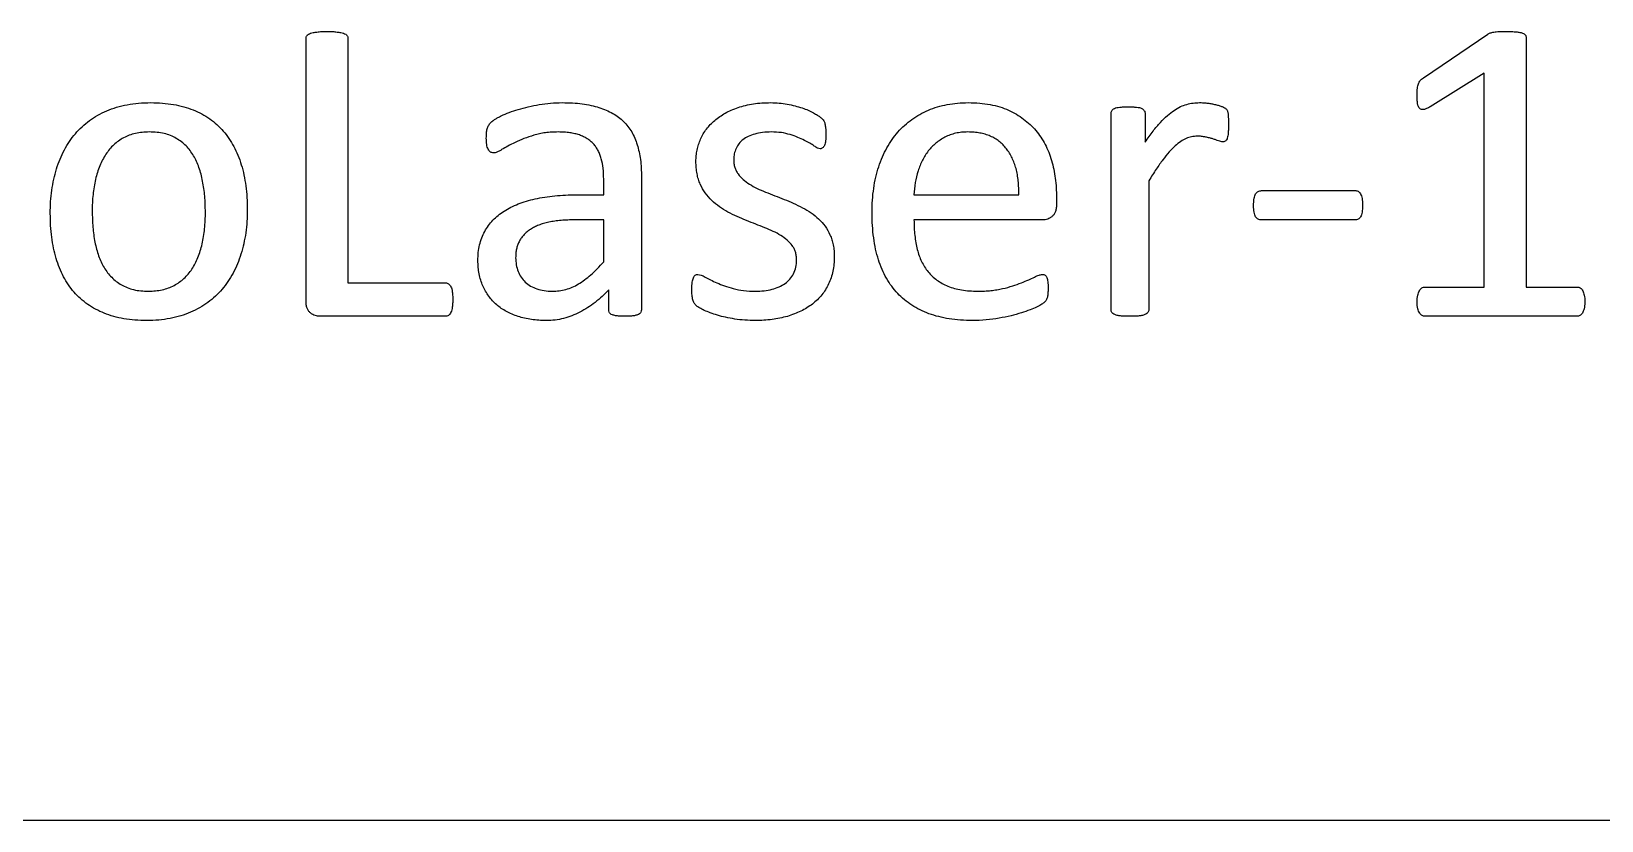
# Model space of a CAD drawing. Header units: millimetres. Extents: x 0 to 210, y 0 to 297.
# Drawn here: x 86.43 to 102.95, y 158.62 to 166.93 of the extents above; entities that cross this region are included whole.
import ezdxf

# ---------------------------------------------------------------- set-up
doc = ezdxf.new("R2010")
doc.units = ezdxf.units.MM

msp = doc.modelspace()

# ---------------------------------------------------------------- linework, layer by layer
at = {"color": 7, "linetype": 'Continuous', "lineweight": 25}
for p, q in [((101.078, 166.441), (101.7549, 166.9008)), ((89.3206, 164.0911), (89.3206, 166.856)), ((89.7618, 166.856), (89.7618, 164.2827)), ((102.1589, 166.865), (102.1589, 164.2386)), ((101.7177, 166.4886), (101.1504, 166.1356)), ((101.7177, 164.2386), (101.7177, 166.4886)), ((97.7912, 164.0008), (97.7912, 166.0646)), ((98.1497, 166.0646), (98.1497, 165.7641)), ((92.8501, 165.398), (92.8501, 163.9987)), ((92.453, 165.2092), (92.453, 165.3732)), ((98.1883, 165.3581), (98.1883, 164.0008)), ((99.376, 165.2533), (100.3563, 165.2533)), ((92.1676, 165.2092), (92.453, 165.2092)), ((95.7177, 165.2092), (96.8206, 165.2092)), ((97.2177, 165.183), (97.2177, 165.1127)), ((92.453, 164.9445), (92.1311, 164.9445)), ((92.453, 164.504), (92.453, 164.9445)), ((97.0709, 164.9445), (95.7177, 164.9445)), ((100.3563, 164.9445), (99.376, 164.9445)), ((89.7618, 164.2827), (90.7876, 164.2827)), ((101.0945, 164.2386), (101.7177, 164.2386)), ((102.1589, 164.2386), (102.6945, 164.2386)), ((92.5061, 163.9994), (92.5061, 164.2089)), ((90.7841, 163.9298), (89.4682, 163.9298)), ((102.6917, 163.9298), (101.0966, 163.9298)), ((111.9384, 158.62), (41.338, 158.62))]:
    msp.add_line(p, q, dxfattribs=at)
for points, knots in [([(89.3206, 166.856), (89.3212, 166.8618), (89.3223, 166.8733), (89.3304, 166.8898), (89.3461, 166.9025), (89.3693, 166.9111), (89.3996, 166.9183), (89.4388, 166.9243), (89.4869, 166.9294), (89.5221, 166.9296), (89.5412, 166.9298)], [0, 0, 0, 0, 0.069055, 0.1361429, 0.2115821, 0.3032686, 0.4269725, 0.5816731, 0.773551, 1, 1, 1, 1]), ([(89.5412, 166.9298), (89.5608, 166.9297), (89.5963, 166.9295), (89.6445, 166.9242), (89.6834, 166.9185), (89.7135, 166.9107), (89.7369, 166.903), (89.7521, 166.8895), (89.7601, 166.8733), (89.7613, 166.8618), (89.7618, 166.856)], [0, 0, 0, 0, 0.231771, 0.4208279, 0.5754408, 0.6964318, 0.7905861, 0.8639343, 0.9309841, 1, 1, 1, 1]), ([(101.7549, 166.9008), (101.7588, 166.9032), (101.7668, 166.9083), (101.7815, 166.9139), (101.7994, 166.9183), (101.821, 166.9233), (101.8462, 166.9279), (101.8763, 166.9282), (101.9116, 166.9303), (101.9374, 166.9299), (101.9514, 166.9298)], [0, 0, 0, 0, 0.0676513, 0.1415371, 0.2338942, 0.3429032, 0.4714732, 0.6156989, 0.7907664, 1, 1, 1, 1]), ([(101.9514, 166.9298), (101.9705, 166.9295), (102.0052, 166.9291), (102.0521, 166.9254), (102.0895, 166.9214), (102.1175, 166.914), (102.1382, 166.9048), (102.1507, 166.8924), (102.1577, 166.8789), (102.1585, 166.8696), (102.1589, 166.865)], [0, 0, 0, 0, 0.2428686, 0.4423245, 0.5987107, 0.7200657, 0.8116414, 0.8819698, 0.9408399, 1, 1, 1, 1]), ([(101.0118, 166.2611), (101.0118, 166.2737), (101.0119, 166.297), (101.0149, 166.3292), (101.0185, 166.3561), (101.0249, 166.3783), (101.0331, 166.397), (101.0449, 166.4128), (101.0598, 166.4276), (101.0717, 166.4363), (101.078, 166.441)], [0, 0, 0, 0, 0.18796, 0.34573, 0.4805565, 0.5908537, 0.6886985, 0.781648, 0.8831244, 1, 1, 1, 1]), ([(101.1504, 166.1356), (101.1374, 166.1292), (101.115, 166.118), (101.0839, 166.1063), (101.0576, 166.1059), (101.0363, 166.1176), (101.0235, 166.1409), (101.0159, 166.1724), (101.0125, 166.2135), (101.0121, 166.2441), (101.0118, 166.2611)], [0, 0, 0, 0, 0.162306, 0.2811278, 0.3686602, 0.4481436, 0.5395254, 0.6568891, 0.8095011, 1, 1, 1, 1]), ([(86.6295, 165.0127), (86.6302, 165.0546), (86.6316, 165.1366), (86.6447, 165.257), (86.664, 165.3725), (86.6931, 165.4822), (86.7302, 165.5859), (86.7754, 165.6827), (86.8298, 165.7717), (86.892, 165.8534), (86.9623, 165.9276), (87.0415, 165.9926), (87.1285, 166.0491), (87.2242, 166.0957), (87.3279, 166.1342), (87.4404, 166.1607), (87.561, 166.1767), (87.6441, 166.1787), (87.6869, 166.1798)], [0, 0, 0, 0, 0.0703102, 0.1378518, 0.2032971, 0.2667943, 0.3283494, 0.3881104, 0.4459857, 0.5032863, 0.560364, 0.6174142, 0.6749251, 0.7343258, 0.7960129, 0.8603497, 0.9281172, 1, 1, 1, 1]), ([(87.6869, 166.1798), (87.7283, 166.1789), (87.8084, 166.1773), (87.9244, 166.1622), (88.0325, 166.1396), (88.1323, 166.1055), (88.2239, 166.0625), (88.3081, 166.0115), (88.3838, 165.9511), (88.451, 165.8814), (88.5104, 165.8038), (88.5624, 165.7187), (88.6059, 165.6254), (88.6416, 165.5247), (88.6689, 165.4166), (88.6889, 165.3019), (88.7006, 165.1805), (88.7022, 165.0973), (88.703, 165.0548)], [0, 0, 0, 0, 0.0718683, 0.1390205, 0.2027203, 0.2634066, 0.3215901, 0.3781773, 0.4338185, 0.489401, 0.5457387, 0.6032149, 0.6622903, 0.7241237, 0.7883759, 0.8556074, 0.9261523, 1, 1, 1, 1]), ([(91.2177, 165.8075), (91.2181, 165.8257), (91.2188, 165.858), (91.2238, 165.903), (91.2393, 165.9412), (91.2616, 165.9682), (91.2854, 165.9898), (91.3108, 166.0055), (91.3402, 166.0241), (91.3901, 166.0479), (91.4606, 166.079), (91.5563, 166.1098), (91.6615, 166.1382), (91.7755, 166.1603), (91.8944, 166.1774), (91.9755, 166.179), (92.016, 166.1798)], [0, 0, 0, 0, 0.0563932, 0.100377, 0.1397198, 0.1823883, 0.2081569, 0.23902, 0.2748641, 0.3163351, 0.4102801, 0.5140435, 0.6277219, 0.7484507, 0.8743558, 1, 1, 1, 1]), ([(92.016, 166.1798), (92.0525, 166.179), (92.1229, 166.1775), (92.2245, 166.1693), (92.3172, 166.1523), (92.4019, 166.1308), (92.4784, 166.1021), (92.5477, 166.0688), (92.6092, 166.0285), (92.6626, 165.9818), (92.7094, 165.9297), (92.749, 165.8712), (92.7814, 165.8067), (92.807, 165.7363), (92.8256, 165.6601), (92.8406, 165.5782), (92.8485, 165.4901), (92.8495, 165.4293), (92.8501, 165.398)], [0, 0, 0, 0, 0.082985, 0.1599683, 0.2309831, 0.2967785, 0.3580176, 0.4161095, 0.4710896, 0.5243348, 0.5767973, 0.6297529, 0.6841108, 0.7402226, 0.7994351, 0.8619582, 0.9290235, 1, 1, 1, 1]), ([(93.4236, 165.5607), (93.424, 165.581), (93.4248, 165.6213), (93.4354, 165.681), (93.45, 165.7396), (93.4717, 165.7964), (93.499, 165.8511), (93.5339, 165.902), (93.5741, 165.95), (93.6204, 165.9943), (93.6734, 166.0343), (93.7318, 166.0709), (93.7968, 166.1027), (93.8677, 166.1304), (93.9453, 166.1521), (94.0286, 166.1691), (94.1185, 166.1775), (94.1802, 166.179), (94.2122, 166.1798)], [0, 0, 0, 0, 0.0540453, 0.1075024, 0.1613699, 0.2151534, 0.26948, 0.3242724, 0.3795741, 0.4364198, 0.4950742, 0.5565302, 0.6201854, 0.6879757, 0.7594393, 0.8351212, 0.9146659, 1, 1, 1, 1]), ([(94.2122, 166.1798), (94.241, 166.1789), (94.2987, 166.1772), (94.3839, 166.165), (94.4651, 166.1478), (94.5387, 166.1252), (94.6036, 166.1023), (94.6571, 166.075), (94.7, 166.0493), (94.7324, 166.0265), (94.7546, 166.0072), (94.7684, 165.9904), (94.7761, 165.9739), (94.7805, 165.9563), (94.7849, 165.9359), (94.7881, 165.9114), (94.7912, 165.882), (94.7912, 165.8606), (94.7912, 165.8489)], [0, 0, 0, 0, 0.11567818, 0.23228699, 0.34578409, 0.44901913, 0.54173675, 0.62234719, 0.6903553, 0.7426859, 0.78129942, 0.80829647, 0.82979656, 0.85379437, 0.88116858, 0.91384968, 0.95284852, 1, 1, 1, 1]), ([(95.2765, 165.0224), (95.2771, 165.0661), (95.2783, 165.1514), (95.2932, 165.2759), (95.3133, 165.394), (95.345, 165.5048), (95.3839, 165.6083), (95.4311, 165.704), (95.4853, 165.792), (95.5478, 165.8712), (95.6178, 165.9417), (95.6946, 166.0042), (95.7786, 166.0576), (95.8694, 166.1016), (95.9662, 166.1373), (96.0693, 166.1614), (96.1775, 166.1774), (96.2514, 166.1789), (96.2892, 166.1798)], [0, 0, 0, 0, 0.0754355, 0.1473046, 0.2162688, 0.2822252, 0.3459027, 0.4069528, 0.4663052, 0.5239428, 0.5809057, 0.6376137, 0.6945281, 0.7523852, 0.8115131, 0.8723422, 0.9348605, 1, 1, 1, 1]), ([(96.2892, 166.1798), (96.3292, 166.179), (96.4064, 166.1775), (96.5174, 166.1618), (96.6195, 166.1379), (96.7117, 166.1018), (96.796, 166.0591), (96.8718, 166.0086), (96.9405, 165.9517), (97.0003, 165.8869), (97.0538, 165.8168), (97.0986, 165.7399), (97.1369, 165.658), (97.1659, 165.5697), (97.1894, 165.4779), (97.2059, 165.3822), (97.2156, 165.2836), (97.217, 165.2168), (97.2177, 165.183)], [0, 0, 0, 0, 0.077659, 0.1496833, 0.2171759, 0.2806992, 0.3413311, 0.4002056, 0.4571903, 0.5139827, 0.5709761, 0.6279555, 0.6864182, 0.7462129, 0.8078645, 0.8703301, 0.9344066, 1, 1, 1, 1]), ([(97.7912, 166.0646), (97.7917, 166.0702), (97.7926, 166.0805), (97.7974, 166.0962), (97.8098, 166.109), (97.8284, 166.1198), (97.8531, 166.1287), (97.8851, 166.1328), (97.9251, 166.1356), (97.9551, 166.1356), (97.9718, 166.1356)], [0, 0, 0, 0, 0.0772829, 0.1449892, 0.2219412, 0.3194881, 0.4417876, 0.5841469, 0.7667244, 1, 1, 1, 1]), ([(97.9718, 166.1356), (97.9879, 166.1356), (98.0172, 166.1356), (98.0567, 166.1327), (98.0886, 166.129), (98.1127, 166.1199), (98.1301, 166.1087), (98.1418, 166.0959), (98.1487, 166.0809), (98.1494, 166.0702), (98.1497, 166.0646)], [0, 0, 0, 0, 0.2271962, 0.4126349, 0.5604311, 0.6785628, 0.7721725, 0.8503303, 0.921506, 1, 1, 1, 1]), ([(98.1497, 165.7641), (98.1639, 165.7843), (98.1912, 165.8233), (98.2315, 165.8789), (98.2715, 165.9275), (98.3209, 165.9834), (98.3798, 166.042), (98.4505, 166.0979), (98.5185, 166.1389), (98.587, 166.163), (98.6543, 166.1776), (98.6995, 166.179), (98.7218, 166.1798)], [0, 0, 0, 0, 0.1004619, 0.1932297, 0.2787887, 0.3561358, 0.496042, 0.615709, 0.7215123, 0.8168727, 0.9093019, 1, 1, 1, 1]), ([(98.7218, 166.1798), (98.7326, 166.1797), (98.7554, 166.1794), (98.7913, 166.1764), (98.8303, 166.1718), (98.8705, 166.1643), (98.9097, 166.1551), (98.9445, 166.1439), (98.9733, 166.1345), (98.9929, 166.1221), (99.0055, 166.1108), (99.013, 166.0994), (99.0183, 166.0873), (99.0214, 166.0721), (99.0245, 166.0517), (99.0251, 166.0239), (99.0271, 165.9875), (99.0267, 165.9601), (99.0265, 165.9447)], [0, 0, 0, 0, 0.0695103, 0.1466251, 0.231539, 0.3217341, 0.4099563, 0.4904013, 0.5568565, 0.6040332, 0.6385516, 0.6652076, 0.6910304, 0.7229492, 0.7647705, 0.8239887, 0.9009332, 1, 1, 1, 1]), ([(99.0265, 165.9447), (99.0264, 165.9293), (99.0263, 165.9012), (99.0242, 165.863), (99.0212, 165.8323), (99.016, 165.8083), (99.0083, 165.7902), (98.9986, 165.7768), (98.9848, 165.7681), (98.9743, 165.7673), (98.9686, 165.7668)], [0, 0, 0, 0, 0.2257333, 0.4112916, 0.5604718, 0.6781382, 0.7701496, 0.8469696, 0.9180341, 1, 1, 1, 1]), ([(87.6717, 165.8709), (87.6464, 165.8701), (87.5974, 165.8684), (87.5264, 165.8576), (87.4611, 165.8382), (87.4012, 165.8112), (87.3471, 165.7766), (87.2968, 165.7369), (87.2529, 165.6893), (87.2132, 165.6366), (87.1788, 165.578), (87.1502, 165.5136), (87.1243, 165.4451), (87.1046, 165.3709), (87.0898, 165.2927), (87.0788, 165.2108), (87.0716, 165.1254), (87.071, 165.0672), (87.0706, 165.0375)], [0, 0, 0, 0, 0.0653895, 0.1266737, 0.1848918, 0.2409423, 0.2956182, 0.3504967, 0.4059246, 0.4623136, 0.5208485, 0.5808781, 0.6441675, 0.7099706, 0.7788858, 0.8495677, 0.9234091, 1, 1, 1, 1]), ([(88.2618, 165.0279), (88.2607, 165.0838), (88.2586, 165.1929), (88.239, 165.3262), (88.218, 165.4268), (88.1952, 165.4961), (88.1694, 165.5611), (88.1385, 165.6215), (88.1017, 165.6763), (88.0598, 165.7259), (88.0105, 165.7681), (87.956, 165.805), (87.8949, 165.8349), (87.8267, 165.8566), (87.7515, 165.8687), (87.6989, 165.8702), (87.6717, 165.8709)], [0, 0, 0, 0, 0.1435245, 0.2799788, 0.3452683, 0.4072298, 0.467064, 0.5248672, 0.5810078, 0.6362478, 0.6910416, 0.7471822, 0.8049824, 0.8650779, 0.9302739, 1, 1, 1, 1]), ([(91.2942, 165.6503), (91.2884, 165.651), (91.2771, 165.6522), (91.2608, 165.6593), (91.2479, 165.6727), (91.2354, 165.6896), (91.2272, 165.7128), (91.2208, 165.7405), (91.2189, 165.7728), (91.2181, 165.7956), (91.2177, 165.8075)], [0, 0, 0, 0, 0.09018169, 0.17626041, 0.26948589, 0.37424635, 0.50058309, 0.64662356, 0.814641, 1, 1, 1, 1]), ([(91.9739, 165.8709), (91.9509, 165.8705), (91.906, 165.8698), (91.8403, 165.8637), (91.7781, 165.8526), (91.7023, 165.8326), (91.6162, 165.8033), (91.5247, 165.7633), (91.4468, 165.724), (91.3913, 165.6927), (91.3546, 165.6696), (91.331, 165.6601), (91.3118, 165.6518), (91.2996, 165.6508), (91.2942, 165.6503)], [0, 0, 0, 0, 0.0952906, 0.1861812, 0.2732482, 0.3568767, 0.5107925, 0.6498672, 0.7704149, 0.8723701, 0.9141925, 0.9495882, 0.9779074, 1, 1, 1, 1]), ([(92.453, 165.3732), (92.4521, 165.4117), (92.4503, 165.4844), (92.4333, 165.5716), (92.4144, 165.6339), (92.3953, 165.6752), (92.3727, 165.7127), (92.3456, 165.7462), (92.3141, 165.775), (92.2794, 165.8013), (92.2396, 165.8222), (92.1961, 165.8404), (92.1477, 165.854), (92.0945, 165.8646), (92.0358, 165.8696), (91.9951, 165.8705), (91.9739, 165.8709)], [0, 0, 0, 0, 0.1442134, 0.2724038, 0.3321272, 0.3880772, 0.4426481, 0.4959785, 0.5490574, 0.6026936, 0.6586437, 0.7174132, 0.7793611, 0.8470065, 0.9206261, 1, 1, 1, 1]), ([(94.2177, 165.8709), (94.1866, 165.8699), (94.1276, 165.8681), (94.0453, 165.8524), (93.9752, 165.8275), (93.9185, 165.7926), (93.8747, 165.7491), (93.8435, 165.6983), (93.8241, 165.6414), (93.8218, 165.6015), (93.8206, 165.5814)], [0, 0, 0, 0, 0.16856715, 0.31964085, 0.45254517, 0.57013587, 0.67766418, 0.78455484, 0.89097937, 1, 1, 1, 1]), ([(94.7299, 165.6945), (94.7209, 165.6963), (94.6984, 165.7008), (94.6651, 165.7261), (94.6195, 165.754), (94.5618, 165.7849), (94.4928, 165.8159), (94.4125, 165.8451), (94.3196, 165.8681), (94.2528, 165.8699), (94.2177, 165.8709)], [0, 0, 0, 0, 0.0492908, 0.1241575, 0.2233518, 0.3428906, 0.4804482, 0.6363849, 0.8089164, 1, 1, 1, 1]), ([(94.7912, 165.8489), (94.7912, 165.8362), (94.7911, 165.8127), (94.7885, 165.7802), (94.7837, 165.7529), (94.7774, 165.7309), (94.7683, 165.7137), (94.7564, 165.7026), (94.7434, 165.6957), (94.7343, 165.6949), (94.7299, 165.6945)], [0, 0, 0, 0, 0.2080106, 0.3863783, 0.536209, 0.6629842, 0.7628873, 0.8511646, 0.9272636, 1, 1, 1, 1]), ([(96.285, 165.8709), (96.2627, 165.8703), (96.2192, 165.8691), (96.1562, 165.8586), (96.0974, 165.8412), (96.043, 165.8172), (95.9932, 165.7868), (95.9466, 165.7535), (95.9052, 165.7143), (95.8677, 165.6715), (95.8345, 165.6243), (95.8057, 165.5732), (95.7808, 165.5182), (95.7525, 165.4403), (95.7271, 165.337), (95.7209, 165.2521), (95.7177, 165.2092)], [0, 0, 0, 0, 0.0688725, 0.13427, 0.1964151, 0.2576843, 0.3171502, 0.3760085, 0.4342053, 0.4925057, 0.5515261, 0.6118609, 0.6734207, 0.7375762, 0.8674239, 1, 1, 1, 1]), ([(96.8206, 165.2092), (96.8207, 165.2342), (96.8208, 165.283), (96.8162, 165.3542), (96.8063, 165.4214), (96.7931, 165.4846), (96.7741, 165.5433), (96.7507, 165.5978), (96.7231, 165.6484), (96.6914, 165.6947), (96.6556, 165.7366), (96.6146, 165.7723), (96.57, 165.8034), (96.5209, 165.8278), (96.4678, 165.8476), (96.4106, 165.8609), (96.3492, 165.8695), (96.3069, 165.8704), (96.285, 165.8709)], [0, 0, 0, 0, 0.077378, 0.1506623, 0.2202322, 0.2870647, 0.3496975, 0.4107496, 0.4698388, 0.52753, 0.5838913, 0.6397181, 0.69485, 0.7513587, 0.8088529, 0.8694577, 0.9325035, 1, 1, 1, 1]), ([(98.697, 165.8268), (98.6776, 165.8256), (98.6384, 165.823), (98.5802, 165.8038), (98.5215, 165.771), (98.4613, 165.7226), (98.398, 165.6578), (98.3453, 165.592), (98.3007, 165.5306), (98.2652, 165.4773), (98.2272, 165.4194), (98.2016, 165.379), (98.1883, 165.3581)], [0, 0, 0, 0, 0.0809336, 0.1633449, 0.2529536, 0.360084, 0.4840531, 0.6297843, 0.7114179, 0.8004306, 0.896619, 1, 1, 1, 1]), ([(98.9686, 165.7668), (98.9617, 165.7675), (98.9461, 165.769), (98.9217, 165.7775), (98.8938, 165.7883), (98.8616, 165.7981), (98.8261, 165.8092), (98.7863, 165.8174), (98.7431, 165.8263), (98.7127, 165.8266), (98.697, 165.8268)], [0, 0, 0, 0, 0.0746337, 0.1674603, 0.2751189, 0.3967789, 0.52787, 0.6744448, 0.8321511, 1, 1, 1, 1]), ([(94.4824, 164.526), (94.482, 164.5401), (94.4811, 164.5676), (94.4719, 164.607), (94.4574, 164.6429), (94.4295, 164.6861), (94.3833, 164.7347), (94.3147, 164.7838), (94.235, 164.8268), (94.1459, 164.8642), (94.0511, 164.9008), (93.9532, 164.9383), (93.8554, 164.9806), (93.7588, 165.0257), (93.6689, 165.0815), (93.5877, 165.1476), (93.5187, 165.2274), (93.4744, 165.3053), (93.4474, 165.3744), (93.4343, 165.4325), (93.4248, 165.4949), (93.424, 165.5384), (93.4236, 165.5607)], [0, 0, 0, 0, 0.0264307, 0.0517082, 0.0755549, 0.099066, 0.1480166, 0.2005944, 0.2572883, 0.3180917, 0.382163, 0.4485627, 0.5153833, 0.5826764, 0.6489013, 0.714003, 0.7790013, 0.8461971, 0.8813676, 0.9182808, 0.9580252, 1, 1, 1, 1]), ([(93.8206, 165.5814), (93.8211, 165.5669), (93.8219, 165.5387), (93.8311, 165.4984), (93.8459, 165.4617), (93.8729, 165.4172), (93.9201, 165.3687), (93.9883, 165.3188), (94.0682, 165.2749), (94.1578, 165.237), (94.2528, 165.1999), (94.3505, 165.1618), (94.4487, 165.121), (94.5445, 165.0747), (94.6362, 165.0227), (94.7164, 164.9569), (94.7849, 164.8796), (94.8288, 164.8038), (94.8553, 164.7366), (94.8699, 164.6807), (94.8779, 164.62), (94.8789, 164.578), (94.8795, 164.5564)], [0, 0, 0, 0, 0.0274294, 0.0532564, 0.0776241, 0.1019917, 0.1511857, 0.2042835, 0.2614694, 0.3231472, 0.3881007, 0.4544262, 0.5214088, 0.5890367, 0.6556576, 0.7201955, 0.7842475, 0.8500543, 0.8845891, 0.9205278, 0.9591188, 1, 1, 1, 1]), ([(99.2912, 165.1002), (99.2914, 165.1134), (99.2918, 165.1376), (99.2961, 165.1708), (99.3016, 165.1979), (99.3105, 165.2191), (99.3231, 165.2346), (99.3382, 165.2457), (99.3565, 165.2523), (99.3693, 165.2529), (99.376, 165.2533)], [0, 0, 0, 0, 0.1986171, 0.3670715, 0.5064533, 0.6171246, 0.711213, 0.8059436, 0.8984724, 1, 1, 1, 1]), ([(100.3563, 165.2533), (100.3623, 165.2532), (100.3739, 165.2529), (100.3903, 165.247), (100.4056, 165.2368), (100.4165, 165.2194), (100.4265, 165.1978), (100.4327, 165.1703), (100.438, 165.1374), (100.4382, 165.1134), (100.4383, 165.1002)], [0, 0, 0, 0, 0.0921174, 0.1781405, 0.2643808, 0.368276, 0.4884344, 0.6306603, 0.7985212, 1, 1, 1, 1]), ([(91.1295, 164.5184), (91.1301, 164.5468), (91.1313, 164.602), (91.1457, 164.6815), (91.1675, 164.7556), (91.1988, 164.8239), (91.2393, 164.8859), (91.2864, 164.9433), (91.3422, 164.9943), (91.4053, 165.0401), (91.4765, 165.0801), (91.5547, 165.1151), (91.6407, 165.144), (91.7335, 165.168), (91.8336, 165.1861), (91.9396, 165.2002), (92.0517, 165.2074), (92.1283, 165.2086), (92.1676, 165.2092)], [0, 0, 0, 0, 0.06032765, 0.11751019, 0.17175277, 0.22458104, 0.27703319, 0.32921929, 0.38260564, 0.43767591, 0.49515774, 0.55633862, 0.62001063, 0.68833175, 0.76058622, 0.83666225, 0.91620655, 1, 1, 1, 1]), ([(97.2177, 165.1127), (97.2172, 165.0986), (97.2163, 165.0723), (97.2086, 165.0357), (97.1937, 165.0059), (97.1742, 164.9822), (97.1501, 164.9665), (97.1256, 164.9528), (97.0985, 164.9465), (97.0801, 164.9451), (97.0709, 164.9445)], [0, 0, 0, 0, 0.1669475, 0.3126907, 0.4409305, 0.5591222, 0.6727782, 0.7802623, 0.890216, 1, 1, 1, 1]), ([(99.376, 164.9445), (99.3693, 164.9447), (99.3563, 164.9452), (99.3386, 164.953), (99.3226, 164.963), (99.3106, 164.9795), (99.3016, 165.0012), (99.2962, 165.0288), (99.2917, 165.0624), (99.2914, 165.0869), (99.2912, 165.1002)], [0, 0, 0, 0, 0.1003212, 0.1929727, 0.2845961, 0.3802655, 0.4927706, 0.6338511, 0.800304, 1, 1, 1, 1]), ([(100.4383, 165.1002), (100.4381, 165.0867), (100.4378, 165.0617), (100.4333, 165.0277), (100.4283, 164.9997), (100.4157, 164.9738), (100.3933, 164.9486), (100.3686, 164.9458), (100.3563, 164.9445)], [0, 0, 0, 0, 0.2061808, 0.3785956, 0.5217915, 0.6342614, 0.817014, 1, 1, 1, 1]), ([(87.6435, 163.8856), (87.6021, 163.8865), (87.522, 163.8881), (87.406, 163.9032), (87.2979, 163.9258), (87.1981, 163.9599), (87.1065, 164.0029), (87.0223, 164.0538), (86.9466, 164.1145), (86.8787, 164.1837), (86.8192, 164.2614), (86.7682, 164.3469), (86.7244, 164.4399), (86.6894, 164.5409), (86.6629, 164.6492), (86.6437, 164.7644), (86.6319, 164.8863), (86.6303, 164.9699), (86.6295, 165.0127)], [0, 0, 0, 0, 0.0717996, 0.1388876, 0.2025266, 0.2631548, 0.3212827, 0.3778159, 0.4334039, 0.4892115, 0.5454954, 0.6027101, 0.661729, 0.7233707, 0.7878505, 0.8549503, 0.9258246, 1, 1, 1, 1]), ([(87.0706, 165.0375), (87.0722, 164.9812), (87.0753, 164.8715), (87.0923, 164.7372), (87.1159, 164.6371), (87.1365, 164.5672), (87.1643, 164.503), (87.1943, 164.4424), (87.2322, 164.3883), (87.2751, 164.3397), (87.3237, 164.2967), (87.3778, 164.2594), (87.4393, 164.2305), (87.5076, 164.2088), (87.5831, 164.1967), (87.6356, 164.1952), (87.6628, 164.1945)], [0, 0, 0, 0, 0.14453765, 0.28131521, 0.34607467, 0.40834033, 0.46777476, 0.52550156, 0.58141277, 0.63652306, 0.69163335, 0.74721121, 0.80467869, 0.86525634, 0.93036616, 1, 1, 1, 1]), ([(88.703, 165.0548), (88.7022, 165.0131), (88.7007, 164.9313), (88.6883, 164.8109), (88.6666, 164.6956), (88.6382, 164.5855), (88.601, 164.4814), (88.5546, 164.3848), (88.5008, 164.2952), (88.4386, 164.2134), (88.3678, 164.1399), (88.2886, 164.0745), (88.2008, 164.0181), (88.105, 163.9702), (88.0011, 163.9319), (87.8888, 163.9057), (87.7688, 163.8885), (87.6861, 163.8866), (87.6435, 163.8856)], [0, 0, 0, 0, 0.06987855, 0.13737603, 0.20291502, 0.26674381, 0.32825873, 0.38814623, 0.44631351, 0.50357662, 0.56033833, 0.61735129, 0.67568216, 0.73521559, 0.79686228, 0.86115705, 0.92854967, 1, 1, 1, 1]), ([(87.6628, 164.1945), (87.6879, 164.1953), (87.7364, 164.197), (87.807, 164.2079), (87.8723, 164.2274), (87.9325, 164.2542), (87.9874, 164.2885), (88.0372, 164.3285), (88.0821, 164.3747), (88.1211, 164.4274), (88.1559, 164.4854), (88.1844, 164.5496), (88.2096, 164.6183), (88.2284, 164.6926), (88.2434, 164.7708), (88.2546, 164.8532), (88.2606, 164.9393), (88.2614, 164.998), (88.2618, 165.0279)], [0, 0, 0, 0, 0.0648053, 0.1255112, 0.183737, 0.240336, 0.2955227, 0.3504085, 0.4049852, 0.4613815, 0.5194132, 0.5794507, 0.642545, 0.7082039, 0.7771282, 0.8484077, 0.9228055, 1, 1, 1, 1]), ([(92.1311, 164.9445), (92.106, 164.9444), (92.0577, 164.9442), (91.9878, 164.9381), (91.9228, 164.9303), (91.863, 164.9185), (91.808, 164.9042), (91.7581, 164.8863), (91.7129, 164.8651), (91.6731, 164.84), (91.6372, 164.8132), (91.6069, 164.7829), (91.5818, 164.7498), (91.5608, 164.7149), (91.5455, 164.6766), (91.5348, 164.6361), (91.5274, 164.5927), (91.5268, 164.5628), (91.5265, 164.5474)], [0, 0, 0, 0, 0.0918881, 0.1772845, 0.2571571, 0.3318735, 0.4007726, 0.4652947, 0.5259929, 0.5835307, 0.6376452, 0.690093, 0.7399934, 0.7898653, 0.8390126, 0.890538, 0.9434712, 1, 1, 1, 1]), ([(96.3319, 163.8856), (96.2898, 163.8866), (96.2082, 163.8886), (96.0895, 163.9014), (95.9792, 163.9244), (95.8762, 163.9547), (95.782, 163.9961), (95.6949, 164.0449), (95.6161, 164.1034), (95.5444, 164.1698), (95.4812, 164.2456), (95.4267, 164.3306), (95.3794, 164.4239), (95.3419, 164.5268), (95.312, 164.6381), (95.2922, 164.7587), (95.2785, 164.8876), (95.2772, 164.9766), (95.2765, 165.0224)], [0, 0, 0, 0, 0.0711392, 0.1379737, 0.2014347, 0.2615248, 0.3191118, 0.3749548, 0.4299619, 0.4846568, 0.5398147, 0.5962744, 0.6549928, 0.7163256, 0.781059, 0.8496474, 0.9226624, 1, 1, 1, 1]), ([(95.7177, 164.9445), (95.718, 164.9164), (95.7185, 164.8618), (95.7262, 164.782), (95.7357, 164.7064), (95.7511, 164.6352), (95.7705, 164.5683), (95.7972, 164.507), (95.828, 164.4497), (95.8655, 164.398), (95.9085, 164.3508), (95.9585, 164.3106), (96.0137, 164.2747), (96.0754, 164.2449), (96.1443, 164.2225), (96.2198, 164.2059), (96.3023, 164.1965), (96.3595, 164.1951), (96.3891, 164.1945)], [0, 0, 0, 0, 0.0726863, 0.1414398, 0.2075631, 0.2702947, 0.3300251, 0.3876639, 0.4433749, 0.4984196, 0.5527899, 0.6082328, 0.6642391, 0.723111, 0.7852659, 0.8517424, 0.9231087, 1, 1, 1, 1]), ([(91.8491, 163.8856), (91.8225, 163.8861), (91.7701, 163.8871), (91.6937, 163.8958), (91.6209, 163.9084), (91.5527, 163.9272), (91.4886, 163.9505), (91.4297, 163.9794), (91.3752, 164.0127), (91.326, 164.0508), (91.2816, 164.0936), (91.243, 164.1416), (91.2089, 164.1937), (91.1799, 164.2502), (91.1568, 164.3114), (91.1415, 164.377), (91.1314, 164.4464), (91.1301, 164.4941), (91.1295, 164.5184)], [0, 0, 0, 0, 0.0738947, 0.144974, 0.2129073, 0.2782371, 0.3406802, 0.4016121, 0.4599199, 0.5170975, 0.5738268, 0.6304023, 0.687438, 0.7460923, 0.8059267, 0.8681553, 0.9324406, 1, 1, 1, 1]), ([(91.5265, 164.5474), (91.5275, 164.5217), (91.5294, 164.4724), (91.5497, 164.4026), (91.5814, 164.3406), (91.6267, 164.2881), (91.683, 164.2453), (91.7509, 164.2159), (91.8282, 164.1976), (91.883, 164.1955), (91.9119, 164.1945)], [0, 0, 0, 0, 0.1299337, 0.2499724, 0.3658273, 0.4808626, 0.5991708, 0.7219011, 0.8537794, 1, 1, 1, 1]), ([(91.9119, 164.1945), (91.9363, 164.1954), (91.9847, 164.1971), (92.0554, 164.2123), (92.1233, 164.2359), (92.1891, 164.2697), (92.2535, 164.3145), (92.3199, 164.3674), (92.3869, 164.4316), (92.4303, 164.4791), (92.453, 164.504)], [0, 0, 0, 0, 0.1137081, 0.2251774, 0.3351983, 0.4481735, 0.5684098, 0.700137, 0.8432368, 1, 1, 1, 1]), ([(94.0474, 164.1945), (94.0785, 164.1955), (94.1379, 164.1976), (94.2223, 164.2126), (94.2968, 164.238), (94.3617, 164.2729), (94.4148, 164.3197), (94.4539, 164.3785), (94.4791, 164.4485), (94.4813, 164.4994), (94.4824, 164.526)], [0, 0, 0, 0, 0.1508561, 0.2880439, 0.4143365, 0.5316758, 0.6438594, 0.7540001, 0.8711325, 1, 1, 1, 1]), ([(94.8795, 164.5564), (94.879, 164.5303), (94.878, 164.4794), (94.8655, 164.4053), (94.8474, 164.3353), (94.8209, 164.2701), (94.7876, 164.2099), (94.7481, 164.1541), (94.7015, 164.1037), (94.6491, 164.058), (94.5907, 164.0183), (94.5276, 163.9824), (94.4584, 163.9534), (94.3846, 163.9283), (94.3061, 163.9093), (94.2236, 163.8956), (94.1372, 163.8871), (94.0782, 163.8861), (94.0481, 163.8856)], [0, 0, 0, 0, 0.0647248, 0.126721, 0.1865453, 0.2445635, 0.3014216, 0.357631, 0.4143305, 0.4719296, 0.5303415, 0.5900343, 0.652323, 0.7169237, 0.7840964, 0.8531463, 0.9250034, 1, 1, 1, 1]), ([(90.7876, 164.2827), (90.7939, 164.2823), (90.8061, 164.2815), (90.822, 164.272), (90.8358, 164.2591), (90.8466, 164.2403), (90.8559, 164.2163), (90.8605, 164.1856), (90.8641, 164.1488), (90.8645, 164.1221), (90.8648, 164.1076)], [0, 0, 0, 0, 0.0890689, 0.1708452, 0.2562521, 0.3558742, 0.4746576, 0.6205937, 0.7943129, 1, 1, 1, 1]), ([(93.3795, 164.2151), (93.3797, 164.2285), (93.3802, 164.2529), (93.3835, 164.2866), (93.389, 164.3137), (93.395, 164.3354), (93.4029, 164.3522), (93.4149, 164.3633), (93.4292, 164.3698), (93.4396, 164.3706), (93.445, 164.3709)], [0, 0, 0, 0, 0.2138276, 0.3916402, 0.5419386, 0.6573403, 0.7529243, 0.8337316, 0.9145388, 1, 1, 1, 1]), ([(93.445, 164.3709), (93.4557, 164.3691), (93.4823, 164.3646), (93.5244, 164.3405), (93.5792, 164.3124), (93.6466, 164.2803), (93.7267, 164.2487), (93.8201, 164.2191), (93.9286, 164.1976), (94.0064, 164.1955), (94.0474, 164.1945)], [0, 0, 0, 0, 0.051132, 0.1269248, 0.2260309, 0.3436212, 0.4791652, 0.6327342, 0.8063523, 1, 1, 1, 1]), ([(96.3891, 164.1945), (96.413, 164.1946), (96.4593, 164.1948), (96.5267, 164.2009), (96.5901, 164.2086), (96.6669, 164.2242), (96.7531, 164.2476), (96.8444, 164.2801), (96.9201, 164.3129), (96.9815, 164.3404), (97.0275, 164.3645), (97.056, 164.3691), (97.0674, 164.3709)], [0, 0, 0, 0, 0.1013557, 0.1961928, 0.2865963, 0.3720157, 0.5284932, 0.6650231, 0.7824769, 0.8779576, 0.9512706, 1, 1, 1, 1]), ([(97.0674, 164.3709), (97.0728, 164.3706), (97.0831, 164.37), (97.0967, 164.3631), (97.1087, 164.3532), (97.1167, 164.3376), (97.1229, 164.3176), (97.1265, 164.2917), (97.1294, 164.2598), (97.1295, 164.2363), (97.1295, 164.2234)], [0, 0, 0, 0, 0.0896445, 0.1708982, 0.253066, 0.3465442, 0.4602128, 0.6050802, 0.783534, 1, 1, 1, 1]), ([(101.0118, 164.0821), (101.0123, 164.0945), (101.0131, 164.1176), (101.0179, 164.1498), (101.0252, 164.1767), (101.0351, 164.1987), (101.0463, 164.2165), (101.0609, 164.2287), (101.077, 164.2369), (101.0887, 164.238), (101.0945, 164.2386)], [0, 0, 0, 0, 0.1914835, 0.3562229, 0.4996909, 0.6201211, 0.7271599, 0.8200947, 0.9103609, 1, 1, 1, 1]), ([(102.6945, 164.2386), (102.7003, 164.238), (102.7123, 164.2368), (102.7288, 164.2285), (102.7448, 164.2172), (102.7553, 164.1986), (102.7646, 164.1767), (102.7709, 164.1497), (102.7762, 164.1177), (102.7764, 164.0945), (102.7765, 164.0821)], [0, 0, 0, 0, 0.0892588, 0.1823349, 0.2803542, 0.3849971, 0.5035088, 0.6454516, 0.809492, 1, 1, 1, 1]), ([(89.4682, 163.9298), (89.4506, 163.9316), (89.4144, 163.9354), (89.3732, 163.9587), (89.345, 163.9864), (89.3309, 164.0161), (89.3216, 164.0514), (89.321, 164.0772), (89.3206, 164.0911)], [0, 0, 0, 0, 0.2125471, 0.4387426, 0.5592016, 0.6878305, 0.8320886, 1, 1, 1, 1]), ([(90.8648, 164.1076), (90.8645, 164.0931), (90.864, 164.0664), (90.8606, 164.0298), (90.8555, 163.999), (90.8467, 163.974), (90.835, 163.9543), (90.8211, 163.9393), (90.8032, 163.9314), (90.7906, 163.9303), (90.7841, 163.9298)], [0, 0, 0, 0, 0.200734, 0.3702699, 0.5095597, 0.6314532, 0.7357718, 0.8258473, 0.9099245, 1, 1, 1, 1]), ([(92.5061, 164.2089), (92.4833, 164.1853), (92.438, 164.1385), (92.3639, 164.0758), (92.2858, 164.0203), (92.2039, 163.9728), (92.1193, 163.9337), (92.0316, 163.906), (91.9413, 163.8887), (91.88, 163.8867), (91.8491, 163.8856)], [0, 0, 0, 0, 0.1306715, 0.259173, 0.3858344, 0.5116771, 0.6353158, 0.7562546, 0.8771933, 1, 1, 1, 1]), ([(94.0481, 163.8856), (94.0113, 163.8864), (93.9392, 163.888), (93.8348, 163.8999), (93.7385, 163.918), (93.6519, 163.9392), (93.5774, 163.9652), (93.5144, 163.9896), (93.4663, 164.0152), (93.4288, 164.0377), (93.4038, 164.0673), (93.3887, 164.1059), (93.3804, 164.1562), (93.3798, 164.194), (93.3795, 164.2151)], [0, 0, 0, 0, 0.1323968, 0.2596908, 0.3774361, 0.4849329, 0.580116, 0.6613459, 0.7275495, 0.7763995, 0.817479, 0.8641677, 0.9238535, 1, 1, 1, 1]), ([(97.1295, 164.2234), (97.1294, 164.2142), (97.1293, 164.1969), (97.1267, 164.1729), (97.1251, 164.1516), (97.1216, 164.1329), (97.117, 164.1161), (97.1098, 164.1009), (97.0998, 164.0873), (97.0898, 164.0753), (97.077, 164.0657), (97.0612, 164.0557), (97.0387, 164.044), (96.9986, 164.0216), (96.934, 163.9952), (96.8431, 163.9636), (96.7346, 163.9343), (96.6114, 163.9085), (96.4754, 163.8887), (96.3807, 163.8867), (96.3319, 163.8856)], [0, 0, 0, 0, 0.029101, 0.0546499, 0.0765776, 0.0965486, 0.1147311, 0.1316476, 0.1494032, 0.1679458, 0.180895, 0.1998606, 0.2271997, 0.2610406, 0.3450806, 0.4474336, 0.5658248, 0.7003358, 0.8456737, 1, 1, 1, 1]), ([(101.0966, 163.9298), (101.0913, 163.9302), (101.0806, 163.9312), (101.0646, 163.9366), (101.051, 163.9487), (101.0372, 163.9639), (101.0267, 163.9853), (101.0172, 164.0118), (101.0132, 164.045), (101.0123, 164.069), (101.0118, 164.0821)], [0, 0, 0, 0, 0.0828253, 0.1664169, 0.2578753, 0.3616761, 0.4830851, 0.6264983, 0.7961796, 1, 1, 1, 1]), ([(102.7765, 164.0821), (102.7762, 164.069), (102.7755, 164.0449), (102.77, 164.012), (102.7618, 163.9854), (102.7517, 163.964), (102.7387, 163.9482), (102.7245, 163.9368), (102.7082, 163.9311), (102.6973, 163.9302), (102.6917, 163.9298)], [0, 0, 0, 0, 0.20344057, 0.37336732, 0.51539968, 0.63494657, 0.73626016, 0.83035773, 0.91379351, 1, 1, 1, 1]), ([(92.6784, 163.9298), (92.6594, 163.9302), (92.6255, 163.9311), (92.5803, 163.9348), (92.5473, 163.9439), (92.5221, 163.9548), (92.5079, 163.9756), (92.5067, 163.9911), (92.5061, 163.9994)], [0, 0, 0, 0, 0.2772454, 0.4921595, 0.6549423, 0.7759005, 0.8814613, 1, 1, 1, 1]), ([(92.8501, 163.9987), (92.8493, 163.9903), (92.848, 163.9743), (92.8308, 163.9552), (92.8061, 163.9442), (92.7742, 163.9349), (92.7304, 163.931), (92.6975, 163.9302), (92.6784, 163.9298)], [0, 0, 0, 0, 0.1206805, 0.2310709, 0.3565805, 0.5149497, 0.719189, 1, 1, 1, 1]), ([(97.9884, 163.9298), (97.9707, 163.9302), (97.9385, 163.9309), (97.8946, 163.9325), (97.8597, 163.9394), (97.8321, 163.946), (97.8122, 163.9562), (97.7987, 163.9688), (97.7924, 163.9844), (97.7916, 163.9952), (97.7912, 164.0008)], [0, 0, 0, 0, 0.230397, 0.4192195, 0.5711811, 0.6923877, 0.7874011, 0.8593135, 0.9276535, 1, 1, 1, 1]), ([(98.1883, 164.0008), (98.1881, 163.9949), (98.1877, 163.9837), (98.179, 163.9688), (98.1654, 163.9564), (98.1457, 163.9463), (98.1188, 163.9391), (98.0843, 163.9326), (98.0396, 163.9309), (98.0068, 163.9302), (97.9884, 163.9298)], [0, 0, 0, 0, 0.0746975, 0.1424118, 0.2158618, 0.3100957, 0.4246086, 0.5753233, 0.7625965, 1, 1, 1, 1])]:
    msp.add_open_spline(points, degree=3, knots=knots, dxfattribs=at)

doc.saveas('drawing.dxf')
